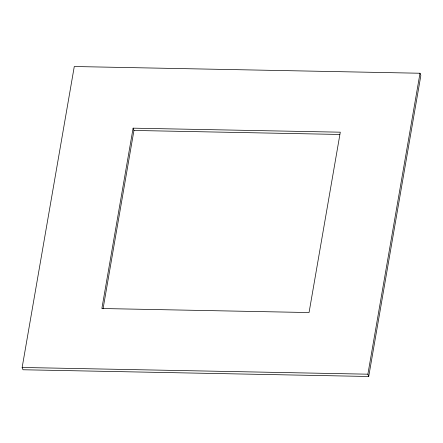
<?xml version="1.0" encoding="UTF-8"?>
<svg xmlns="http://www.w3.org/2000/svg" width="443" height="443" viewBox="0 0 443 443"><rect width="100%" height="100%" fill="white"/><g stroke="black" fill="none" stroke-linecap="round" stroke-linejoin="round"><path stroke-width="0.66" d="M22.15 367.469L74.28 66.516L420.014 73.239L420.85 75.531L368.72 376.484L22.986 369.761L22.15 367.469L367.884 374.191L368.72 376.484M133.105 128.165L101.868 308.516L309.053 312.548L340.296 132.191L133.105 128.165L133.947 130.452L103.058 308.765M367.884 374.191L420.014 73.239M133.947 130.452L339.753 134.456"/></g></svg>
